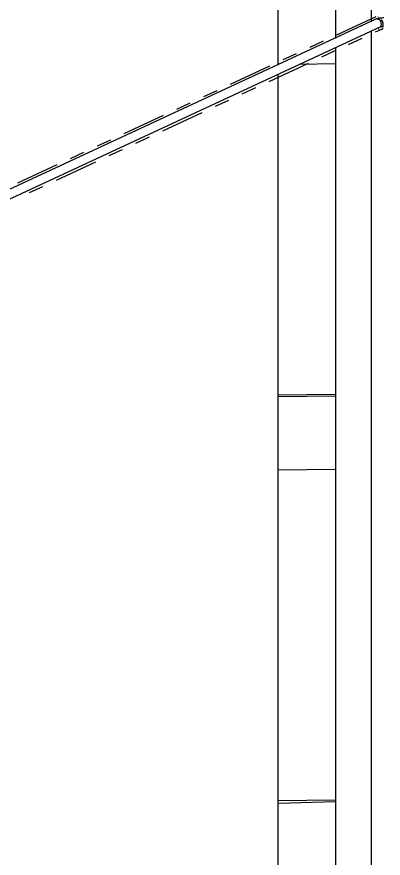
# Model space of a CAD drawing. Header units: metres. Extents: x 20 to 415, y 5 to 292.
# Drawn here: x 278.36 to 291.27, y 150.78 to 180.46 of the extents above; entities that cross this region are included whole.
import ezdxf

# ---------------------------------------------------------------- set-up
doc = ezdxf.new("R2010")
doc.units = ezdxf.units.M
for name, color, linetype in [('ИЗОЛЯЦИЯ', 3, 'Continuous'), ('ОБОРУДОВАНИЕ', 8, 'Continuous'), ('ТРУБОПРОВОД', 5, 'Continuous')]:
    doc.layers.add(name, color=color, linetype=linetype)

msp = doc.modelspace()

# ---------------------------------------------------------------- linework, layer by layer
at = {"layer": 'ИЗОЛЯЦИЯ'}
for points in [[(291.012, 180.456), (289.624, 179.811)], [(290.954, 180.402), (290.957, 180.402)], [(290.963, 180.415), (290.965, 180.415)], [(290.973, 180.427), (290.975, 180.427)], [(290.984, 180.438), (290.987, 180.438)], [(290.997, 180.448), (291, 180.448)], [(291.086, 180.454), (291.088, 180.454)], [(291.111, 180.443), (291.114, 180.443)], [(291.136, 180.428), (291.139, 180.428)], [(291.161, 180.409), (291.163, 180.409)], [(290.936, 180.344), (290.939, 180.344)], [(290.938, 180.359), (290.941, 180.359)], [(290.942, 180.374), (290.945, 180.374)], [(290.948, 180.389), (290.95, 180.389)], [(291.184, 180.386), (291.186, 180.386)], [(291.225, 180.333), (291.205, 180.361)], [(291.205, 180.361), (291.208, 180.361)], [(291.241, 180.303), (291.225, 180.333)], [(291.254, 180.265), (291.241, 180.303)], [(291.263, 180.228), (291.254, 180.265)], [(291.256, 180.096), (291.264, 180.125)], [(291.267, 180.191), (291.263, 180.228)], [(291.264, 180.125), (291.267, 180.157)], [(291.267, 180.157), (291.267, 180.191)], [(290.995, 179.92), (291.216, 180.023)], [(291.063, 180.048), (291.065, 180.048)], [(291.078, 180.041), (291.081, 180.041)], [(291.093, 180.033), (291.096, 180.033)], [(291.108, 180.027), (291.111, 180.027)], [(291.123, 180.021), (291.125, 180.021)], [(291.136, 180.016), (291.139, 180.016)], [(291.149, 180.013), (291.152, 180.013)], [(291.161, 180.012), (291.164, 180.012)], [(291.172, 180.013), (291.175, 180.013)], [(291.182, 180.017), (291.185, 180.017)], [(291.19, 180.023), (291.193, 180.023)], [(291.212, 180.033), (291.214, 180.033)], [(291.216, 180.023), (291.241, 180.023)], [(291.23, 180.05), (291.233, 180.05)], [(291.241, 180.023), (291.244, 180.023)], [(291.242, 180.03), (291.245, 180.03)], [(291.245, 180.07), (291.247, 180.07)], [(291.245, 180.035), (291.247, 180.035)], [(291.248, 180.04), (291.251, 180.04)], [(291.254, 180.043), (291.256, 180.043)], [(291.261, 180.045), (291.263, 180.045)], [(289.152, 179.592), (288.68, 179.373)], [(290.052, 179.481), (290.523, 179.701)], [(289.108, 179.043), (289.58, 179.262)], [(288.208, 179.153), (287.737, 178.934)], [(287.265, 178.715), (285.877, 178.07)], [(287.248, 178.179), (288.636, 178.824)], [(285.405, 177.85), (284.933, 177.631)], [(286.304, 177.74), (286.776, 177.959)], [(285.361, 177.301), (285.832, 177.52)], [(284.461, 177.412), (283.989, 177.192)], [(283.518, 176.973), (282.13, 176.328)], [(283.501, 176.437), (284.889, 177.082)], [(281.658, 176.109), (281.186, 175.889)], [(282.557, 175.998), (283.029, 176.218)], [(280.714, 175.67), (280.242, 175.451)], [(281.613, 175.559), (282.085, 175.779)], [(279.77, 175.231), (278.382, 174.586)], [(279.754, 174.695), (281.142, 175.34)], [(278.81, 174.256), (279.282, 174.476)]]:
    msp.add_lwpolyline(points, dxfattribs=at)
at = {"layer": 'ОБОРУДОВАНИЕ'}
for points in [[(287.568, 178.747), (287.568, 195.863)], [(290.859, 180.278), (290.859, 183.109)], [(289.583, 181.4), (289.583, 179.691)], [(290.859, 146.302), (290.859, 179.946)], [(289.583, 179.36), (289.583, 178.798)], [(287.594, 178.773), (287.568, 178.773)], [(289.583, 178.798), (288.308, 178.773)], [(289.583, 178.798), (289.583, 167.116)], [(287.568, 145.103), (287.568, 178.416)], [(289.583, 167.142), (287.568, 167.116)], [(287.568, 167.065), (289.583, 167.091)], [(289.583, 167.142), (289.583, 167.091)], [(289.583, 167.091), (289.583, 164.489)], [(289.583, 164.489), (287.568, 164.463)], [(289.583, 164.489), (289.583, 152.806)], [(289.583, 152.832), (287.568, 152.806)], [(289.583, 152.832), (289.583, 152.781)], [(287.568, 152.73), (289.583, 152.781)], [(289.583, 152.781), (289.583, 150.179)]]:
    msp.add_lwpolyline(points, dxfattribs=at)
at = {"layer": 'ТРУБОПРОВОД'}
for points in [[(291.29, 180.421), (291.247, 180.417), (291.205, 180.412), (291.165, 180.405), (291.157, 180.405), (291.15, 180.405), (291.142, 180.405), (291.134, 180.404), (291.127, 180.402), (291.119, 180.4), (291.111, 180.397), (291.104, 180.392), (291.096, 180.387), (291.088, 180.38), (291.088, 180.38), (291.086, 180.38), (291.082, 180.38), (291.078, 180.38), (291.073, 180.38), (291.066, 180.38), (291.06, 180.38), (291.052, 180.38), (291.045, 180.38), (291.037, 180.38)], [(291.037, 180.38), (264.586, 168.085)], [(291.037, 180.38), (291.037, 180.38), (291.037, 180.38)], [(291.165, 180.099), (291.179, 180.108), (291.19, 180.12), (291.198, 180.135), (291.203, 180.151), (291.207, 180.169), (291.207, 180.189), (291.206, 180.21), (291.202, 180.232), (291.197, 180.255), (291.19, 180.278), (291.181, 180.299), (291.17, 180.318), (291.156, 180.334), (291.14, 180.347), (291.124, 180.358), (291.106, 180.366), (291.088, 180.372), (291.071, 180.377), (291.053, 180.379), (291.037, 180.38)], [(291.165, 180.099), (291.19, 180.099), (291.207, 180.106), (291.224, 180.112), (291.242, 180.116), (291.262, 180.119), (291.283, 180.122)], [(264.714, 167.805), (291.165, 180.099)]]:
    msp.add_lwpolyline(points, dxfattribs=at)

doc.saveas('drawing.dxf')
